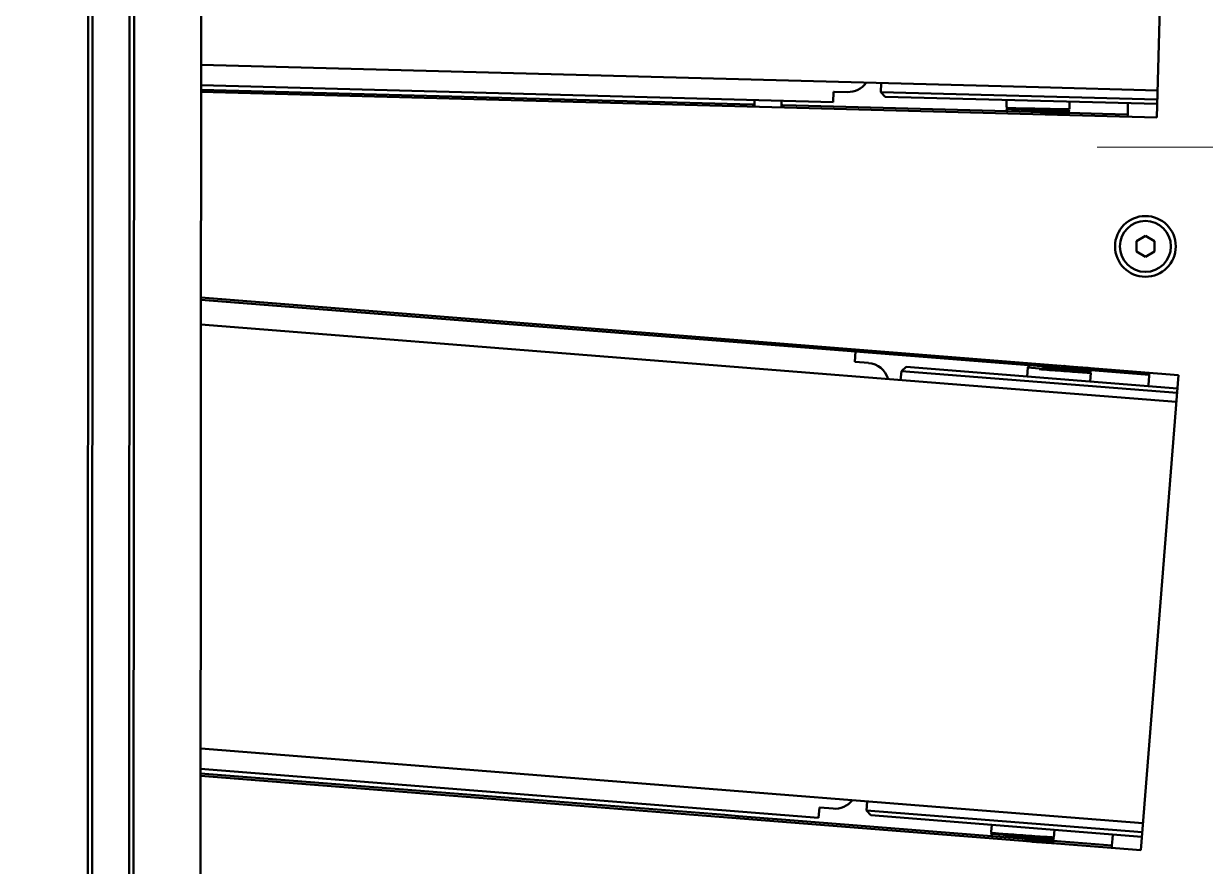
# Model space of a CAD drawing. Header units: millimetres. Extents: x 845401 to 948039, y 511594 to 550263.
# Drawn here: x 912824.5 to 913087.3, y 536340.2 to 536527.6 of the extents above; entities that cross this region are included whole.
import ezdxf

# ---------------------------------------------------------------- set-up
doc = ezdxf.new("R2010")
doc.units = ezdxf.units.MM
doc.layers.add('00', color=7, linetype='Continuous')
doc.layers.add('A-剖-0.10mm.......SECT-L01', color=255, linetype='Continuous', lineweight=18)
doc.layers.add('可见 (ISO)', color=7, linetype='Continuous', lineweight=50)

# ---------------------------------------------------------------- blocks, each defined once
blk = doc.blocks.new('单件分离新结构核图')
at = {"layer": '可见 (ISO)'}
for p, q in [((4619101.27, 893985.08), (4619101.27, 896285.08)), ((4619102.27, 893985.08), (4619102.27, 896285.08)), ((4619110.47, 893985.08), (4619110.47, 896285.08)), ((4619111.47, 893985.08), (4619111.47, 896285.08)), ((4619126.37, 893985.08), (4619126.37, 896285.08)), ((4619341.67, 895266.33), (4619338.89, 895160.36)), ((4619312.57, 895167.04), (4619126.37, 895171.91)), ((4619277.58, 895167.95), (4619277.53, 895165.95)), ((4619126.37, 895167.41), (4619266.97, 895163.73)), ((4619126.37, 895166.41), (4619246.15, 895163.28)), ((4619338.89, 895160.36), (4619126.37, 895165.93)), ((4619267.03, 895166.03), (4619266.97, 895163.73)), ((4619267.03, 895166.03), (4619267.15, 895166.03)), ((4619270.08, 895165.95), (4619267.15, 895166.03)), ((4619339, 895164.35), (4619277.53, 895165.95)), ((4619278.5, 895164.93), (4619277.53, 895165.95)), ((4619278.5, 895164.93), (4619338.97, 895163.35)), ((4619312.57, 895167.04), (4619339.05, 895166.34)), ((4619246.15, 895163.28), (4619249.15, 895163.2)), ((4619249.14, 895162.72), (4619249.15, 895163.2)), ((4619249.15, 895163.2), (4619249.45, 895163.19)), ((4619249.44, 895162.71), (4619249.47, 895164.19)), ((4619255.43, 895162.55), (4619255.47, 895164.03)), ((4619255.45, 895163.03), (4619255.75, 895163.02)), ((4619255.75, 895163.02), (4619255.73, 895162.54)), ((4619255.75, 895163.02), (4619258.74, 895162.95)), ((4619258.74, 895162.95), (4619308.39, 895161.65)), ((4619305.49, 895164.22), (4619305.45, 895162.69)), ((4619305.56, 895162.63), (4619305.45, 895162.69)), ((4619305.45, 895162.41), (4619305.56, 895162.47)), ((4619305.45, 895162.41), (4619305.45, 895162.37)), ((4619305.61, 895162.27), (4619305.45, 895162.37)), ((4619305.56, 895162.7), (4619305.56, 895162.42)), ((4619319.49, 895163.86), (4619319.45, 895162.17)), ((4619332.46, 895162.52), (4619332.42, 895161.02)), ((4619332.48, 895163.52), (4619332.46, 895162.52)), ((4619305.43, 895161.78), (4619305.43, 895161.74)), ((4619305.44, 895162.1), (4619305.44, 895162.06)), ((4619305.46, 895161.72), (4619305.45, 895161.73)), ((4619305.61, 895161.95), (4619305.46, 895162.05)), ((4619305.6, 895161.87), (4619305.61, 895161.95)), ((4619305.61, 895162.19), (4619305.61, 895162.27)), ((4619305.61, 895161.88), (4619305.61, 895161.95)), ((4619305.62, 895162.19), (4619305.62, 895162.22)), ((4619305.62, 895162.22), (4619306.59, 895162.19)), ((4619306.59, 895162.19), (4619308.92, 895162.13)), ((4619308.39, 895161.65), (4619313.38, 895161.51)), ((4619308.87, 895161.92), (4619308.87, 895161.84)), ((4619309.04, 895162.02), (4619309.05, 895162.06)), ((4619309.04, 895161.7), (4619309.04, 895161.74)), ((4619313.37, 895161.03), (4619313.38, 895161.51)), ((4619319.24, 895161.04), (4619319.25, 895161.12)), ((4619319.41, 895161.52), (4619319.25, 895161.44)), ((4619319.25, 895161.36), (4619319.25, 895161.44)), ((4619319.25, 895161.36), (4619326.82, 895161.16)), ((4619319.4, 895161.2), (4619319.25, 895161.12)), ((4619319.42, 895161.84), (4619319.26, 895161.75)), ((4619319.26, 895161.68), (4619319.26, 895161.75)), ((4619319.44, 895162.17), (4619319.27, 895162.07)), ((4619319.27, 895161.99), (4619319.27, 895162.07)), ((4619319.27, 895161.99), (4619319.44, 895161.89)), ((4619319.39, 895160.89), (4619319.37, 895160.88)), ((4619319.41, 895160.94), (4619319.41, 895160.9)), ((4619319.42, 895161.25), (4619319.42, 895161.21)), ((4619319.43, 895161.57), (4619319.43, 895161.53)), ((4619319.44, 895161.89), (4619319.44, 895161.86)), ((4619319.44, 895161.86), (4619319.44, 895161.85)), ((4619319.44, 895161.86), (4619319.44, 895161.86)), ((4619326.82, 895161.16), (4619332.42, 895161.02)), ((4619332.41, 895160.53), (4619332.42, 895161.02)), ((4619334.37, 895132.83), (4619336.37, 895133.99)), ((4619336.37, 895133.99), (4619338.37, 895132.83)), ((4619334.37, 895130.52), (4619334.37, 895132.83)), ((4619338.37, 895132.83), (4619338.37, 895130.52)), ((4619336.37, 895129.37), (4619334.37, 895130.52)), ((4619338.37, 895130.52), (4619336.37, 895129.37)), ((4619126.37, 895120.19), (4619343.74, 895103.08)), ((4619126.37, 895119.71), (4619271.94, 895108.25)), ((4619126.37, 895114.19), (4619316.86, 895099.2)), ((4619254.19, 895109.65), (4619254.23, 895110.12)), ((4619260.81, 895109.61), (4619260.77, 895109.13)), ((4619271.94, 895108.25), (4619271.75, 895105.96)), ((4619313.27, 895105), (4619271.94, 895108.25)), ((4619271.87, 895105.95), (4619271.75, 895105.96)), ((4619271.87, 895105.95), (4619274.8, 895105.72)), ((4619283.2, 895104.86), (4619282.13, 895103.94)), ((4619343.51, 895100.11), (4619283.2, 895104.86)), ((4619310.28, 895104.73), (4619310.12, 895102.74)), ((4619310.28, 895104.73), (4619310.28, 895104.8)), ((4619310.28, 895104.73), (4619312.76, 895104.54)), ((4619310.31, 895105.08), (4619310.31, 895105.12)), ((4619310.47, 895104.97), (4619310.32, 895105.07)), ((4619310.41, 895104.87), (4619310.46, 895104.89)), ((4619310.46, 895104.89), (4619310.47, 895104.97)), ((4619310.47, 895104.97), (4619310.46, 895104.89)), ((4619310.49, 895105.21), (4619310.49, 895105.22)), ((4619310.49, 895105.22), (4619310.49, 895105.21)), ((4619312.76, 895104.54), (4619312.74, 895104.34)), ((4619312.84, 895104.53), (4619312.76, 895104.54)), ((4619312.86, 895104.51), (4619312.84, 895104.53)), ((4619313.73, 895104.46), (4619312.85, 895104.53)), ((4619312.86, 895104.43), (4619312.86, 895104.51)), ((4619318.25, 895104.61), (4619313.27, 895105)), ((4619313.72, 895104.77), (4619313.72, 895104.69)), ((4619313.88, 895104.58), (4619313.88, 895104.54)), ((4619313.91, 895104.89), (4619313.9, 895104.85)), ((4619318.25, 895104.61), (4619318.29, 895105.08)), ((4619324.14, 895104.62), (4619324.14, 895104.61)), ((4619324.3, 895104.46), (4619324.3, 895104.5)), ((4619282.13, 895103.94), (4619281.97, 895101.94)), ((4619282.13, 895103.94), (4619343.43, 895099.11)), ((4619312.74, 895104.34), (4619312.86, 895104.43)), ((4619324.07, 895103.74), (4619324.06, 895103.66)), ((4619324.06, 895103.66), (4619324.23, 895103.55)), ((4619324.23, 895103.82), (4619324.07, 895103.74)), ((4619324.23, 895103.55), (4619324.08, 895101.64)), ((4619324.25, 895104.13), (4619324.09, 895104.06)), ((4619324.09, 895104.06), (4619324.09, 895103.98)), ((4619324.12, 895104.37), (4619324.11, 895104.29)), ((4619324.28, 895104.45), (4619324.12, 895104.37)), ((4619324.25, 895103.83), (4619324.25, 895103.86)), ((4619331.65, 895103.55), (4619324.26, 895104.13)), ((4619324.27, 895104.14), (4619324.28, 895104.18)), ((4619337.23, 895103.11), (4619331.65, 895103.55)), ((4619343.74, 895103.08), (4619335.42, 894997.41)), ((4619337.12, 895101.62), (4619337.23, 895103.11)), ((4619337.23, 895103.11), (4619337.27, 895103.59)), ((4619337.12, 895101.62), (4619337.04, 895100.62)), ((4619343.27, 895097.12), (4619316.86, 895099.2)), ((4619309.49, 895005.49), (4619126.37, 895019.9)), ((4619126.37, 895015.39), (4619263.78, 895004.57)), ((4619126.37, 895014.38), (4619242.96, 895005.21)), ((4619335.42, 894997.41), (4619126.37, 895013.86)), ((4619274.6, 895008.23), (4619274.44, 895006.24)), ((4619242.96, 895005.21), (4619245.95, 895004.97)), ((4619245.91, 895004.45), (4619245.95, 895004.97)), ((4619245.95, 895004.97), (4619252.53, 895004.45)), ((4619263.96, 895006.87), (4619263.78, 895004.57)), ((4619263.96, 895006.87), (4619264.08, 895006.86)), ((4619267, 895006.63), (4619264.08, 895006.86)), ((4619335.74, 895001.42), (4619274.44, 895006.24)), ((4619275.36, 895005.17), (4619274.44, 895006.24)), ((4619275.36, 895005.17), (4619335.66, 895000.42)), ((4619309.49, 895005.49), (4619335.9, 895003.41)), ((4619252.53, 895004.45), (4619252.49, 895003.93)), ((4619252.53, 895004.45), (4619255.52, 895004.22)), ((4619255.52, 895004.22), (4619305.03, 895000.32)), ((4619302.27, 895003.05), (4619302.15, 895001.52)), ((4619302.08, 895000.61), (4619302.08, 895000.57)), ((4619302.11, 895000.55), (4619302.1, 895000.56)), ((4619302.11, 895000.93), (4619302.11, 895000.89)), ((4619302.27, 895000.77), (4619302.12, 895000.87)), ((4619302.13, 895001.24), (4619302.25, 895001.3)), ((4619302.13, 895001.24), (4619302.13, 895001.2)), ((4619302.29, 895001.09), (4619302.13, 895001.2)), ((4619302.26, 895001.45), (4619302.15, 895001.52)), ((4619302.26, 895001.52), (4619302.24, 895001.24)), ((4619302.26, 895000.7), (4619302.27, 895000.78)), ((4619302.26, 895000.7), (4619302.27, 895000.78)), ((4619302.29, 895001.01), (4619302.29, 895001.09)), ((4619302.29, 895001.01), (4619302.29, 895001.04)), ((4619302.29, 895001.04), (4619303.26, 895000.96)), ((4619303.26, 895000.96), (4619305.59, 895000.78)), ((4619305.03, 895000.32), (4619310.01, 894999.93)), ((4619305.52, 895000.57), (4619305.52, 895000.49)), ((4619305.68, 895000.34), (4619305.68, 895000.38)), ((4619305.7, 895000.66), (4619305.71, 895000.7)), ((4619309.97, 894999.41), (4619310.01, 894999.93)), ((4619315.86, 894999.47), (4619315.87, 894999.54)), ((4619315.86, 894999.47), (4619323.41, 894998.88)), ((4619316.03, 894999.62), (4619315.87, 894999.54)), ((4619316.05, 894999.94), (4619315.89, 894999.86)), ((4619315.89, 894999.78), (4619315.89, 894999.86)), ((4619315.91, 895000.1), (4619315.92, 895000.18)), ((4619315.91, 895000.1), (4619316.08, 894999.99)), ((4619316.1, 895000.26), (4619315.92, 895000.18)), ((4619316.05, 894999.67), (4619316.05, 894999.63)), ((4619316.08, 894999.99), (4619316.07, 894999.95)), ((4619316.07, 894999.95), (4619316.07, 894999.95)), ((4619316.07, 894999.95), (4619316.07, 894999.95)), ((4619316.23, 895001.95), (4619316.1, 895000.26)), ((4619329.11, 894999.93), (4619329, 894998.44)), ((4619329.19, 895000.93), (4619329.11, 894999.93)), ((4619316, 894999.3), (4619315.84, 894999.23)), ((4619315.84, 894999.15), (4619315.84, 894999.23)), ((4619315.98, 894998.99), (4619315.89, 894998.94)), ((4619316, 894999.04), (4619316, 894999)), ((4619316.03, 894999.35), (4619316.02, 894999.31)), ((4619323.41, 894998.88), (4619329, 894998.44)), ((4619328.95, 894997.91), (4619329, 894998.44))]:
    blk.add_line(p, q, dxfattribs=at)
for radius in [6.75, 5.67]:
    blk.add_circle((4619336.37, 895131.68), radius, dxfattribs=at)
for centre, major_axis, ratio, start_param, end_param in [((4619270.21, 895170.95), (-0.13, -5), 0.99863, 0, 0.976411), ((4619306.12, 895145.1), (0.46, 17.73), 0.5, 6.000012, 6.015054), ((4619274.41, 895100.73), (0.39, 4.98), 0.99863, 5.080657, 6.283185), ((4619267.39, 895011.61), (-0.39, -4.98), 0.99863, 0, 0.976411), ((4619301.9, 894983.91), (1.39, 17.68), 0.5, 6.000012, 6.015054)]:
    blk.add_ellipse(centre, major_axis=major_axis, ratio=ratio, start_param=start_param, end_param=end_param, dxfattribs=at)
for points, knots in [([(4619305.45, 895162.37), (4619305.44, 895162.38), (4619305.55, 895162.38), (4619306.08, 895162.38), (4619306.51, 895162.37), (4619307.69, 895162.36), (4619308.42, 895162.34), (4619310.05, 895162.32), (4619310.92, 895162.3), (4619312.72, 895162.27), (4619313.64, 895162.25), (4619315.39, 895162.21), (4619316.21, 895162.2), (4619317.6, 895162.18), (4619318.17, 895162.17), (4619319.03, 895162.16), (4619319.31, 895162.16), (4619319.43, 895162.16), (4619319.45, 895162.16), (4619319.45, 895162.17)], [-4.545679, -4.545679, -4.545679, -4.545679, -4.313288, -4.313288, -4.045708, -4.045708, -3.766246, -3.766246, -3.49745, -3.49745, -3.222585, -3.222585, -2.946603, -2.946603, -2.680737, -2.680737, -2.402751, -2.402751, -2.330392, -2.330392, -2.330392, -2.330392]), ([(4619305.43, 895161.78), (4619305.46, 895161.79), (4619305.49, 895161.81), (4619305.55, 895161.84), (4619305.58, 895161.86), (4619305.61, 895161.88)], [-0.03607393, -0.03607393, -0.03607393, -0.03607393, -0.01803698, -0.01803698, 0, 0, 0, 0]), ([(4619305.44, 895162.1), (4619305.47, 895162.11), (4619305.5, 895162.13), (4619305.56, 895162.16), (4619305.59, 895162.18), (4619305.62, 895162.19)], [-0.03607393, -0.03607393, -0.03607393, -0.03607393, -0.01803698, -0.01803698, 0, 0, 0, 0]), ([(4619305.61, 895161.95), (4619305.58, 895161.97), (4619305.55, 895161.99), (4619305.5, 895162.02), (4619305.47, 895162.04), (4619305.44, 895162.06)], [-0.03594725, -0.03594725, -0.03594725, -0.03594725, -0.01797361, -0.01797361, 0, 0, 0, 0]), ([(4619306.59, 895162.19), (4619307.31, 895162.18), (4619308.5, 895162.16), (4619309.88, 895162.14), (4619310.71, 895162.12), (4619311.6, 895162.11), (4619312.44, 895162.09), (4619313.84, 895162.06), (4619315.36, 895162.04), (4619316.55, 895162.02), (4619317.3, 895162), (4619317.91, 895162), (4619318.35, 895161.99), (4619318.92, 895161.98), (4619319.26, 895161.98), (4619319.27, 895161.99)], [0.97567857, 0.97567857, 0.97567857, 0.97567857, 0.97817177, 0.97817177, 0.97817177, 0.9796748, 0.9796748, 0.9796748, 0.98217219, 0.98217219, 0.98217219, 0.98373984, 0.98373984, 0.98373984, 0.98577236, 0.98577236, 0.98577236, 0.98577236]), ([(4619309.04, 895162.02), (4619309.01, 895162), (4619308.99, 895161.98), (4619308.93, 895161.95), (4619308.9, 895161.93), (4619308.87, 895161.92)], [-0.03607393, -0.03607393, -0.03607393, -0.03607393, -0.01803698, -0.01803698, 0, 0, 0, 0]), ([(4619308.87, 895161.84), (4619308.89, 895161.82), (4619308.92, 895161.81), (4619308.98, 895161.77), (4619309.01, 895161.76), (4619309.04, 895161.74)], [-0.03594725, -0.03594725, -0.03594725, -0.03594725, -0.01797361, -0.01797361, 0, 0, 0, 0]), ([(4619309.04, 895161.7), (4619309.01, 895161.68), (4619308.98, 895161.67), (4619308.94, 895161.64), (4619308.93, 895161.64), (4619308.92, 895161.63)], [-0.03607393, -0.03607393, -0.03607393, -0.03607393, -0.01803698, -0.01803698, -0.01139413, -0.01139413, -0.01139413, -0.01139413]), ([(4619319.44, 895161.89), (4619319.44, 895161.89), (4619319.41, 895161.88), (4619319.19, 895161.88), (4619318.88, 895161.88), (4619317.93, 895161.89), (4619317.3, 895161.9), (4619315.81, 895161.93), (4619314.98, 895161.94), (4619313.26, 895161.98), (4619312.4, 895161.99), (4619310.67, 895162.03), (4619309.82, 895162.04), (4619309.05, 895162.06)], [-1.467462, -1.467462, -1.467462, -1.467462, -1.339901, -1.339901, -1.074026, -1.074026, -0.796048, -0.796048, -0.523267, -0.523267, -0.265917, -0.265917, -0.000001, -0.000001, -0.000001, -0.000001]), ([(4619319.41, 895160.94), (4619319.38, 895160.95), (4619319.36, 895160.97), (4619319.3, 895161.01), (4619319.27, 895161.02), (4619319.24, 895161.04)], [-0.03607393, -0.03607393, -0.03607393, -0.03607393, -0.01803698, -0.01803698, -0.00047842, -0.00047842, -0.00047842, -0.00047842]), ([(4619319.42, 895161.25), (4619319.39, 895161.27), (4619319.36, 895161.29), (4619319.31, 895161.32), (4619319.28, 895161.34), (4619319.25, 895161.36)], [-0.03607393, -0.03607393, -0.03607393, -0.03607393, -0.01803698, -0.01803698, -0.00047842, -0.00047842, -0.00047842, -0.00047842]), ([(4619319.43, 895161.57), (4619319.4, 895161.59), (4619319.37, 895161.61), (4619319.32, 895161.64), (4619319.29, 895161.66), (4619319.26, 895161.68)], [-0.03607393, -0.03607393, -0.03607393, -0.03607393, -0.01803698, -0.01803698, -0.00047842, -0.00047842, -0.00047842, -0.00047842]), ([(4619310.28, 895104.8), (4619310.31, 895104.82), (4619310.34, 895104.83), (4619310.4, 895104.86), (4619310.43, 895104.88), (4619310.46, 895104.89)], [-0.03607493, -0.03607493, -0.03607493, -0.03607493, -0.01803798, -0.01803798, -0.000001, -0.000001, -0.000001, -0.000001]), ([(4619310.31, 895105.12), (4619310.34, 895105.14), (4619310.37, 895105.15), (4619310.43, 895105.18), (4619310.46, 895105.19), (4619310.49, 895105.21)], [-0.03607493, -0.03607493, -0.03607493, -0.03607493, -0.01803798, -0.01803798, -0.000001, -0.000001, -0.000001, -0.000001]), ([(4619310.47, 895104.97), (4619310.44, 895104.99), (4619310.42, 895105.01), (4619310.36, 895105.04), (4619310.33, 895105.06), (4619310.31, 895105.08)], [-0.03594807, -0.03594807, -0.03594807, -0.03594807, -0.01797394, -0.01797394, 0, 0, 0, 0]), ([(4619324.07, 895103.74), (4619324.06, 895103.73), (4619323.91, 895103.74), (4619323.33, 895103.77), (4619322.88, 895103.8), (4619321.71, 895103.88), (4619321, 895103.93), (4619319.42, 895104.04), (4619318.57, 895104.1), (4619316.85, 895104.23), (4619315.99, 895104.29), (4619314.33, 895104.41), (4619313.54, 895104.46), (4619312.86, 895104.51)], [0.02692, 0.02692, 0.02692, 0.02692, 0.265642, 0.265642, 0.521602, 0.521602, 0.786962, 0.786962, 1.048502, 1.048502, 1.30615, 1.30615, 1.573684, 1.573684, 1.573684, 1.573684]), ([(4619313.9, 895104.85), (4619313.87, 895104.84), (4619313.84, 895104.82), (4619313.78, 895104.79), (4619313.75, 895104.78), (4619313.72, 895104.77)], [-0.03607394, -0.03607394, -0.03607394, -0.03607394, -0.01803698, -0.01803698, 0, 0, 0, 0]), ([(4619313.72, 895104.69), (4619313.75, 895104.67), (4619313.77, 895104.65), (4619313.83, 895104.61), (4619313.86, 895104.6), (4619313.88, 895104.58)], [-0.03594725, -0.03594725, -0.03594725, -0.03594725, -0.01797361, -0.01797361, 0, 0, 0, 0]), ([(4619313.88, 895104.54), (4619313.85, 895104.52), (4619313.83, 895104.51), (4619313.78, 895104.49), (4619313.75, 895104.47), (4619313.72, 895104.46)], [-0.03101521, -0.03101521, -0.03101521, -0.03101521, -0.01550818, -0.01550818, -0.000001, -0.000001, -0.000001, -0.000001]), ([(4619313.82, 895104.96), (4619313.82, 895104.95), (4619313.82, 895104.95), (4619313.85, 895104.93), (4619313.88, 895104.91), (4619313.91, 895104.89)], [-0.02011742, -0.02011742, -0.02011742, -0.02011742, -0.01797361, -0.01797361, 0, 0, 0, 0]), ([(4619324.25, 895103.86), (4619324.24, 895103.86), (4619324.1, 895103.87), (4619323.59, 895103.89), (4619323.23, 895103.92), (4619322.22, 895103.99), (4619321.54, 895104.03), (4619319.98, 895104.14), (4619319.12, 895104.2), (4619317.5, 895104.32), (4619316.76, 895104.37), (4619315.28, 895104.48), (4619314.55, 895104.53), (4619313.88, 895104.58)], [0.000001, 0.000001, 0.000001, 0.000001, 0.230773, 0.230773, 0.452547, 0.452547, 0.722613, 0.722613, 0.99268, 0.99268, 1.214453, 1.214453, 1.445225, 1.445225, 1.445225, 1.445225]), ([(4619324.27, 895104.14), (4619324.25, 895104.13), (4619323.9, 895104.15), (4619323.34, 895104.19), (4619322.63, 895104.24), (4619321.44, 895104.32), (4619320.04, 895104.42), (4619319.15, 895104.48), (4619318.2, 895104.55), (4619317.29, 895104.61), (4619316.16, 895104.69), (4619314.96, 895104.78), (4619313.9, 895104.85)], [0.966826844, 0.966826844, 0.966826844, 0.966826844, 0.968795661, 0.968795661, 0.968795661, 0.971280961, 0.971280961, 0.971280961, 0.972866231, 0.972866231, 0.972866231, 0.974835049, 0.974835049, 0.974835049, 0.974835049]), ([(4619324.28, 895104.18), (4619324.26, 895104.18), (4619324.12, 895104.18), (4619323.61, 895104.21), (4619323.25, 895104.23), (4619322.25, 895104.3), (4619321.56, 895104.35), (4619320.01, 895104.46), (4619319.15, 895104.52), (4619317.53, 895104.63), (4619316.79, 895104.69), (4619315.31, 895104.79), (4619314.58, 895104.85), (4619313.91, 895104.89)], [0, 0, 0, 0, 0.230773, 0.230773, 0.452546, 0.452546, 0.722612, 0.722612, 0.992679, 0.992679, 1.214452, 1.214452, 1.445224, 1.445224, 1.445224, 1.445224]), ([(4619324.3, 895104.5), (4619324.29, 895104.49), (4619324.15, 895104.5), (4619323.64, 895104.53), (4619323.28, 895104.55), (4619322.27, 895104.62), (4619321.59, 895104.67), (4619320.03, 895104.77), (4619319.17, 895104.84), (4619318.28, 895104.9), (4619318.28, 895104.9), (4619318.27, 895104.9)], [0.000001, 0.000001, 0.000001, 0.000001, 0.2307732, 0.2307732, 0.4525467, 0.4525467, 0.7226132, 0.7226132, 0.9926796, 0.9926796, 0.9938101, 0.9938101, 0.9938101, 0.9938101]), ([(4619324.3, 895104.46), (4619324.28, 895104.45), (4619323.93, 895104.47), (4619323.36, 895104.51), (4619322.65, 895104.55), (4619321.46, 895104.63), (4619320.07, 895104.73), (4619319.49, 895104.77), (4619318.88, 895104.82), (4619318.27, 895104.86)], [0.942403424, 0.942403424, 0.942403424, 0.942403424, 0.944372241, 0.944372241, 0.944372241, 0.946857541, 0.946857541, 0.946857541, 0.947892904, 0.947892904, 0.947892904, 0.947892904]), ([(4619324.3, 895104.5), (4619324.27, 895104.52), (4619324.25, 895104.54), (4619324.19, 895104.57), (4619324.17, 895104.59), (4619324.14, 895104.61)], [-0.03607492, -0.03607492, -0.03607492, -0.03607492, -0.01803798, -0.01803798, -0.00047941, -0.00047941, -0.00047941, -0.00047941]), ([(4619312.74, 895104.34), (4619313.43, 895104.29), (4619314.22, 895104.24), (4619315.89, 895104.12), (4619316.75, 895104.05), (4619318.51, 895103.93), (4619319.38, 895103.87), (4619321.03, 895103.75), (4619321.78, 895103.7), (4619323.01, 895103.61), (4619323.48, 895103.58), (4619324.09, 895103.55), (4619324.24, 895103.54), (4619324.23, 895103.55)], [-3.788754, -3.788754, -3.788754, -3.788754, -3.518995, -3.518995, -3.258988, -3.258988, -2.991193, -2.991193, -2.712884, -2.712884, -2.443494, -2.443494, -2.184479, -2.184479, -2.184479, -2.184479]), ([(4619324.25, 895103.86), (4619324.22, 895103.88), (4619324.2, 895103.9), (4619324.14, 895103.94), (4619324.12, 895103.96), (4619324.09, 895103.98)], [-0.03607492, -0.03607492, -0.03607492, -0.03607492, -0.01803798, -0.01803798, -0.00047941, -0.00047941, -0.00047941, -0.00047941]), ([(4619324.28, 895104.18), (4619324.25, 895104.2), (4619324.22, 895104.22), (4619324.17, 895104.26), (4619324.14, 895104.28), (4619324.11, 895104.29)], [-0.03607493, -0.03607493, -0.03607493, -0.03607493, -0.01803798, -0.01803798, -0.00047941, -0.00047941, -0.00047941, -0.00047941]), ([(4619302.08, 895000.61), (4619302.11, 895000.62), (4619302.14, 895000.64), (4619302.2, 895000.67), (4619302.23, 895000.68), (4619302.26, 895000.7)], [-0.03607393, -0.03607393, -0.03607393, -0.03607393, -0.01803698, -0.01803698, 0, 0, 0, 0]), ([(4619302.11, 895000.93), (4619302.14, 895000.94), (4619302.17, 895000.96), (4619302.23, 895000.99), (4619302.26, 895001), (4619302.29, 895001.01)], [-0.03607393, -0.03607393, -0.03607393, -0.03607393, -0.01803698, -0.01803698, 0, 0, 0, 0]), ([(4619302.27, 895000.78), (4619302.24, 895000.79), (4619302.22, 895000.81), (4619302.16, 895000.85), (4619302.13, 895000.87), (4619302.11, 895000.89)], [-0.03594725, -0.03594725, -0.03594725, -0.03594725, -0.01797361, -0.01797361, 0, 0, 0, 0]), ([(4619302.13, 895001.2), (4619302.12, 895001.21), (4619302.24, 895001.21), (4619302.76, 895001.18), (4619303.2, 895001.15), (4619304.37, 895001.07), (4619305.1, 895001.02), (4619306.72, 895000.91), (4619307.59, 895000.84), (4619309.39, 895000.71), (4619310.31, 895000.65), (4619312.06, 895000.52), (4619312.87, 895000.47), (4619314.26, 895000.37), (4619314.82, 895000.33), (4619315.69, 895000.28), (4619315.97, 895000.26), (4619316.09, 895000.26), (4619316.1, 895000.26), (4619316.1, 895000.26)], [-4.545679, -4.545679, -4.545679, -4.545679, -4.313288, -4.313288, -4.045708, -4.045708, -3.766246, -3.766246, -3.49745, -3.49745, -3.222585, -3.222585, -2.946603, -2.946603, -2.680737, -2.680737, -2.402751, -2.402751, -2.330392, -2.330392, -2.330392, -2.330392]), ([(4619303.26, 895000.96), (4619303.98, 895000.92), (4619305.17, 895000.83), (4619306.55, 895000.74), (4619307.38, 895000.68), (4619308.26, 895000.62), (4619309.1, 895000.56), (4619310.49, 895000.46), (4619312.01, 895000.35), (4619313.2, 895000.27), (4619313.95, 895000.21), (4619314.56, 895000.17), (4619315, 895000.14), (4619315.57, 895000.11), (4619315.9, 895000.09), (4619315.91, 895000.1)], [0.97567857, 0.97567857, 0.97567857, 0.97567857, 0.97817177, 0.97817177, 0.97817177, 0.9796748, 0.9796748, 0.9796748, 0.98217219, 0.98217219, 0.98217219, 0.98373984, 0.98373984, 0.98373984, 0.98577236, 0.98577236, 0.98577236, 0.98577236]), ([(4619305.7, 895000.66), (4619305.67, 895000.64), (4619305.64, 895000.63), (4619305.58, 895000.6), (4619305.55, 895000.58), (4619305.52, 895000.57)], [-0.03607393, -0.03607393, -0.03607393, -0.03607393, -0.01803698, -0.01803698, 0, 0, 0, 0]), ([(4619305.52, 895000.49), (4619305.55, 895000.47), (4619305.57, 895000.46), (4619305.63, 895000.42), (4619305.66, 895000.4), (4619305.68, 895000.38)], [-0.03594725, -0.03594725, -0.03594725, -0.03594725, -0.01797361, -0.01797361, 0, 0, 0, 0]), ([(4619305.68, 895000.34), (4619305.65, 895000.33), (4619305.62, 895000.31), (4619305.58, 895000.29), (4619305.57, 895000.29), (4619305.56, 895000.28)], [-0.03607393, -0.03607393, -0.03607393, -0.03607393, -0.01803698, -0.01803698, -0.01139413, -0.01139413, -0.01139413, -0.01139413]), ([(4619316.08, 894999.99), (4619316.08, 894999.98), (4619316.05, 894999.98), (4619315.83, 894999.99), (4619315.52, 895000.01), (4619314.57, 895000.07), (4619313.94, 895000.11), (4619312.46, 895000.22), (4619311.63, 895000.28), (4619309.92, 895000.4), (4619309.05, 895000.46), (4619307.33, 895000.58), (4619306.48, 895000.64), (4619305.71, 895000.7)], [-1.467462, -1.467462, -1.467462, -1.467462, -1.339901, -1.339901, -1.074026, -1.074026, -0.796048, -0.796048, -0.523267, -0.523267, -0.265917, -0.265917, -0.000001, -0.000001, -0.000001, -0.000001]), ([(4619316.03, 894999.35), (4619316, 894999.37), (4619315.97, 894999.39), (4619315.92, 894999.43), (4619315.89, 894999.45), (4619315.86, 894999.47)], [-0.03607393, -0.03607393, -0.03607393, -0.03607393, -0.01803698, -0.01803698, -0.00047842, -0.00047842, -0.00047842, -0.00047842]), ([(4619316.05, 894999.67), (4619316.02, 894999.69), (4619316, 894999.71), (4619315.94, 894999.75), (4619315.92, 894999.76), (4619315.89, 894999.78)], [-0.03607393, -0.03607393, -0.03607393, -0.03607393, -0.01803698, -0.01803698, -0.00047842, -0.00047842, -0.00047842, -0.00047842]), ([(4619316, 894999.04), (4619315.97, 894999.06), (4619315.95, 894999.08), (4619315.89, 894999.11), (4619315.87, 894999.13), (4619315.84, 894999.15)], [-0.03607393, -0.03607393, -0.03607393, -0.03607393, -0.01803698, -0.01803698, -0.00047842, -0.00047842, -0.00047842, -0.00047842])]:
    blk.add_open_spline(points, degree=3, knots=knots, dxfattribs=at)
for points in [[(4619305.45, 895162.69), (4619305.45, 895162.69), (4619305.49, 895162.7), (4619305.56, 895162.7)], [(4619305.56, 895162.42), (4619305.48, 895162.42), (4619305.45, 895162.42), (4619305.45, 895162.41)], [(4619305.46, 895161.72), (4619305.45, 895161.73), (4619305.44, 895161.73), (4619305.43, 895161.74)], [(4619319.39, 895160.89), (4619319.4, 895160.89), (4619319.4, 895160.89), (4619319.41, 895160.9)], [(4619319.4, 895161.2), (4619319.41, 895161.21), (4619319.41, 895161.21), (4619319.42, 895161.21)], [(4619319.41, 895161.52), (4619319.42, 895161.52), (4619319.42, 895161.53), (4619319.43, 895161.53)], [(4619319.42, 895161.84), (4619319.42, 895161.84), (4619319.43, 895161.84), (4619319.44, 895161.85)], [(4619324.23, 895103.82), (4619324.24, 895103.82), (4619324.24, 895103.82), (4619324.25, 895103.83)], [(4619324.25, 895104.13), (4619324.26, 895104.14), (4619324.27, 895104.14), (4619324.27, 895104.14)], [(4619324.28, 895104.45), (4619324.29, 895104.45), (4619324.29, 895104.46), (4619324.3, 895104.46)], [(4619302.11, 895000.55), (4619302.1, 895000.56), (4619302.09, 895000.56), (4619302.08, 895000.57)], [(4619302.24, 895001.24), (4619302.17, 895001.25), (4619302.13, 895001.25), (4619302.13, 895001.24)], [(4619302.15, 895001.52), (4619302.15, 895001.52), (4619302.19, 895001.52), (4619302.26, 895001.52)], [(4619316.03, 894999.62), (4619316.04, 894999.62), (4619316.04, 894999.63), (4619316.05, 894999.63)], [(4619316.05, 894999.94), (4619316.06, 894999.94), (4619316.07, 894999.94), (4619316.07, 894999.95)], [(4619315.98, 894998.99), (4619315.99, 894998.99), (4619315.99, 894998.99), (4619316, 894999)], [(4619316, 894999.3), (4619316.01, 894999.31), (4619316.02, 894999.31), (4619316.02, 894999.31)]]:
    blk.add_open_spline(points, degree=3, dxfattribs=at)
for points, weights in [([(4619305.6, 895161.87), (4619305.6, 895161.87), (4619305.61, 895161.88)], [0.93301319844, 0.933021539673, 0.933170000676]), ([(4619305.61, 895162.19), (4619305.61, 895162.19), (4619305.62, 895162.19)], [0.93301319844, 0.933021539673, 0.933170000676]), ([(4619305.61, 895161.95), (4619305.61, 895161.95), (4619305.61, 895161.95)], [0.933012701892, 0.933012701892, 0.933170000676]), ([(4619318.78, 895160.89), (4619319.38, 895160.89), (4619319.41, 895160.9)], [0.977359547166, 0.934792672792, 0.93308414545]), ([(4619310.46, 895104.89), (4619310.46, 895104.89), (4619310.46, 895104.89)], [0.933170000564, 0.933093997637, 0.933054717492]), ([(4619310.47, 895104.97), (4619310.47, 895104.97), (4619310.47, 895104.97)], [0.933170000676, 0.933012701892, 0.933012701892]), ([(4619310.49, 895105.21), (4619310.49, 895105.21), (4619310.49, 895105.21)], [0.933170000567, 0.93302153967, 0.93301319844]), ([(4619318.76, 895105.04), (4619318.53, 895105.06), (4619318.29, 895105.08)], [0.956050753917, 0.9614181427, 0.968036021858]), ([(4619302.26, 895000.7), (4619302.26, 895000.7), (4619302.26, 895000.7)], [0.93301319844, 0.933021539673, 0.933170000676]), ([(4619302.27, 895000.78), (4619302.27, 895000.78), (4619302.27, 895000.78)], [0.933012701892, 0.933012701892, 0.933170000676]), ([(4619302.29, 895001.01), (4619302.29, 895001.01), (4619302.29, 895001.01)], [0.93301319844, 0.933021539673, 0.933170000676])]:
    blk.add_rational_spline(points, weights, degree=2, dxfattribs=at)
for points, weights, knots in [([(4619305.61, 895162.27), (4619305.62, 895162.28), (4619306.53, 895162.27), (4619308.5, 895162.25), (4619312.44, 895162.17), (4619316.38, 895162.09), (4619318.36, 895162.07), (4619319.25, 895162.06), (4619319.27, 895162.07)], [0.933012701892, 0.933012701892, 1, 0.866025403784, 1, 0.866025403784, 1, 0.934690352491, 0.933054717492], [0.97357724, 0.97357724, 0.97357724, 0.97560976, 0.97560976, 0.9796748, 0.9796748, 0.98373984, 0.98373984, 0.98572145, 0.98572145, 0.98572145]), ([(4619308.87, 895161.92), (4619310.51, 895161.89), (4619312.43, 895161.85), (4619316.38, 895161.78), (4619318.35, 895161.75), (4619319.24, 895161.74), (4619319.26, 895161.75)], [0.933170000676, 0.929766624181, 1, 0.866025403784, 1, 0.934690352491, 0.933054717492], [0.95315354, 0.95315354, 0.95315354, 0.955284553, 0.955284553, 0.959349593, 0.959349593, 0.961331211, 0.961331211, 0.961331211]), ([(4619308.87, 895161.84), (4619310.51, 895161.81), (4619312.43, 895161.77), (4619316.37, 895161.7), (4619318.35, 895161.67), (4619319.26, 895161.66), (4619319.26, 895161.68)], [0.933170000676, 0.929766624181, 1, 0.866025403784, 1, 0.933012701892, 0.933012701892], [0.95315354, 0.95315354, 0.95315354, 0.955284553, 0.955284553, 0.959349593, 0.959349593, 0.961382114, 0.961382114, 0.961382114]), ([(4619309.04, 895162.02), (4619310.63, 895161.99), (4619312.44, 895161.95), (4619316.48, 895161.87), (4619318.5, 895161.85), (4619319.4, 895161.84), (4619319.44, 895161.85)], [0.93308414545, 0.935200351523, 1, 0.866025403784, 1, 0.935200351523, 0.93308414545], [0.95331841, 0.95331841, 0.95331841, 0.955284553, 0.955284553, 0.959349593, 0.959349593, 0.961315736, 0.961315736, 0.961315736]), ([(4619309.04, 895161.74), (4619310.62, 895161.71), (4619312.43, 895161.68), (4619316.47, 895161.6), (4619318.49, 895161.57), (4619319.4, 895161.56), (4619319.43, 895161.57)], [0.93308414545, 0.935200351523, 1, 0.866025403784, 1, 0.935200351523, 0.93308414545], [0.95331841, 0.95331841, 0.95331841, 0.955284553, 0.955284553, 0.959349593, 0.959349593, 0.961315736, 0.961315736, 0.961315736]), ([(4619309.04, 895161.7), (4619310.62, 895161.67), (4619312.43, 895161.64), (4619316.47, 895161.56), (4619318.49, 895161.53), (4619319.4, 895161.52), (4619319.43, 895161.53)], [0.93308414545, 0.935200351523, 1, 0.866025403784, 1, 0.935200351523, 0.93308414545], [0.928928166, 0.928928166, 0.928928166, 0.930894309, 0.930894309, 0.93495935, 0.93495935, 0.936925493, 0.936925493, 0.936925493]), ([(4619312.94, 895161.53), (4619316.53, 895161.46), (4619318.34, 895161.43), (4619319.23, 895161.42), (4619319.25, 895161.44)], [0.98166070435, 0.875926817096, 1, 0.934690352491, 0.933054717492], [0.931194736, 0.931194736, 0.931194736, 0.93495935, 0.93495935, 0.936940967, 0.936940967, 0.936940967]), ([(4619313.37, 895161.12), (4619316.67, 895161.06), (4619318.33, 895161.04), (4619319.24, 895161.03), (4619319.24, 895161.04)], [0.968036021858, 0.884575964024, 1, 0.933012701892, 0.933012701892], [0.907066924, 0.907066924, 0.907066924, 0.910569106, 0.910569106, 0.912601626, 0.912601626, 0.912601626]), ([(4619313.38, 895161.44), (4619316.67, 895161.38), (4619318.34, 895161.36), (4619319.25, 895161.34), (4619319.25, 895161.36)], [0.968036021858, 0.884575964024, 1, 0.933012701892, 0.933012701892], [0.931457168, 0.931457168, 0.931457168, 0.93495935, 0.93495935, 0.93699187, 0.93699187, 0.93699187]), ([(4619313.38, 895161.34), (4619316.77, 895161.27), (4619318.48, 895161.25), (4619319.39, 895161.24), (4619319.42, 895161.25)], [0.968691979443, 0.884124478346, 1, 0.935200351523, 0.93308414545], [0.931443469, 0.931443469, 0.931443469, 0.93495935, 0.93495935, 0.936925493, 0.936925493, 0.936925493]), ([(4619313.38, 895161.3), (4619316.77, 895161.23), (4619318.48, 895161.21), (4619319.39, 895161.2), (4619319.42, 895161.21)], [0.968691979443, 0.884124478346, 1, 0.935200351523, 0.93308414545], [0.907053225, 0.907053225, 0.907053225, 0.910569106, 0.910569106, 0.912535249, 0.912535249, 0.912535249]), ([(4619313.38, 895161.2), (4619316.67, 895161.14), (4619318.33, 895161.12), (4619319.22, 895161.11), (4619319.25, 895161.12)], [0.968036021858, 0.884575964024, 1, 0.934690352491, 0.933054717492], [0.907066924, 0.907066924, 0.907066924, 0.910569106, 0.910569106, 0.912550723, 0.912550723, 0.912550723]), ([(4619314.86, 895160.99), (4619317.22, 895160.95), (4619318.47, 895160.93), (4619319.38, 895160.92), (4619319.41, 895160.94)], [0.939549999825, 0.912086261072, 1, 0.935200351523, 0.93308414545], [0.907901638, 0.907901638, 0.907901638, 0.910569106, 0.910569106, 0.912535249, 0.912535249, 0.912535249]), ([(4619324.09, 895104.06), (4619324.07, 895104.04), (4619323.18, 895104.1), (4619321.21, 895104.23), (4619317.28, 895104.51), (4619315.36, 895104.65), (4619313.72, 895104.77)], [0.933054717492, 0.934690352491, 1, 0.866025403784, 1, 0.929766624189, 0.933170000675], [0.966811349, 0.966811349, 0.966811349, 0.968795661, 0.968795661, 0.972866231, 0.972866231, 0.975000142, 0.975000142, 0.975000142]), ([(4619324.09, 895103.98), (4619324.09, 895103.96), (4619323.17, 895104.02), (4619321.21, 895104.15), (4619317.28, 895104.43), (4619315.36, 895104.57), (4619313.72, 895104.69)], [0.933012701892, 0.933012701892, 1, 0.866025403784, 1, 0.929766625411, 0.933170000557], [0.966760376, 0.966760376, 0.966760376, 0.968795661, 0.968795661, 0.972866231, 0.972866231, 0.975000142, 0.975000142, 0.975000142]), ([(4619324.25, 895103.83), (4619324.22, 895103.81), (4619323.31, 895103.87), (4619321.3, 895104.01), (4619317.26, 895104.3), (4619315.46, 895104.43), (4619313.88, 895104.54)], [0.933084145451, 0.935200351537, 1, 0.866025403784, 1, 0.935200351812, 0.933084145469], [0.991250264, 0.991250264, 0.991250264, 0.993219081, 0.993219081, 0.997289651, 0.997289651, 0.999258469, 0.999258469, 0.999258469]), ([(4619324.12, 895104.37), (4619324.09, 895104.36), (4619323.21, 895104.42), (4619321.55, 895104.53), (4619318.26, 895104.76)], [0.933054717492, 0.934690352491, 1, 0.884575964024, 0.968036021858], [0.942387929, 0.942387929, 0.942387929, 0.944372241, 0.944372241, 0.947879187, 0.947879187, 0.947879187]), ([(4619324.11, 895104.29), (4619324.11, 895104.28), (4619323.2, 895104.34), (4619321.54, 895104.45), (4619318.26, 895104.68)], [0.933012701892, 0.933012701892, 1, 0.884575964024, 0.968036021858], [0.942336956, 0.942336956, 0.942336956, 0.944372241, 0.944372241, 0.947879187, 0.947879187, 0.947879187]), ([(4619324.14, 895104.61), (4619324.14, 895104.6), (4619323.22, 895104.66), (4619321.57, 895104.76), (4619318.28, 895105)], [0.933012701892, 0.933012701892, 1, 0.884575964024, 0.968036021858], [0.917913536, 0.917913536, 0.917913536, 0.919948821, 0.919948821, 0.923455767, 0.923455767, 0.923455767]), ([(4619324.06, 895103.66), (4619324.06, 895103.65), (4619323.15, 895103.71), (4619321.18, 895103.84), (4619317.25, 895104.12), (4619314.76, 895104.3), (4619312.86, 895104.43)], [0.933012701892, 0.933012701892, 1, 0.866025403784, 1, 0.910794348249, 0.94038208762], [0.991183796, 0.991183796, 0.991183796, 0.993219081, 0.993219081, 0.997289651, 0.997289651, 1, 1, 1]), ([(4619302.29, 895001.09), (4619302.29, 895001.11), (4619303.21, 895001.05), (4619305.17, 895000.92), (4619309.11, 895000.63), (4619313.04, 895000.35), (4619315.01, 895000.22), (4619315.89, 895000.17), (4619315.92, 895000.18)], [0.933012701892, 0.933012701892, 1, 0.866025403784, 1, 0.866025403784, 1, 0.934690352491, 0.933054717492], [0.97357724, 0.97357724, 0.97357724, 0.97560976, 0.97560976, 0.9796748, 0.9796748, 0.98373984, 0.98373984, 0.98572145, 0.98572145, 0.98572145]), ([(4619305.52, 895000.57), (4619307.16, 895000.46), (4619309.08, 895000.32), (4619313.01, 895000.04), (4619314.98, 894999.91), (4619315.87, 894999.85), (4619315.89, 894999.86)], [0.933170000676, 0.929766624181, 1, 0.866025403784, 1, 0.934690352491, 0.933054717492], [0.95315354, 0.95315354, 0.95315354, 0.955284553, 0.955284553, 0.959349593, 0.959349593, 0.961331211, 0.961331211, 0.961331211]), ([(4619305.52, 895000.49), (4619307.16, 895000.38), (4619309.08, 895000.24), (4619313.01, 894999.96), (4619314.97, 894999.83), (4619315.89, 894999.77), (4619315.89, 894999.78)], [0.933170000676, 0.929766624181, 1, 0.866025403784, 1, 0.933012701892, 0.933012701892], [0.95315354, 0.95315354, 0.95315354, 0.955284553, 0.955284553, 0.959349593, 0.959349593, 0.961382114, 0.961382114, 0.961382114]), ([(4619305.68, 895000.38), (4619307.26, 895000.27), (4619309.07, 895000.14), (4619313.1, 894999.85), (4619315.11, 894999.72), (4619316.02, 894999.66), (4619316.05, 894999.67)], [0.93308414545, 0.935200351523, 1, 0.866025403784, 1, 0.935200351523, 0.93308414545], [0.95331841, 0.95331841, 0.95331841, 0.955284553, 0.955284553, 0.959349593, 0.959349593, 0.961315736, 0.961315736, 0.961315736]), ([(4619305.68, 895000.34), (4619307.26, 895000.23), (4619309.06, 895000.1), (4619313.1, 894999.81), (4619315.11, 894999.68), (4619316.02, 894999.62), (4619316.05, 894999.63)], [0.93308414545, 0.935200351523, 1, 0.866025403784, 1, 0.935200351523, 0.93308414545], [0.928928166, 0.928928166, 0.928928166, 0.930894309, 0.930894309, 0.93495935, 0.93495935, 0.936925493, 0.936925493, 0.936925493]), ([(4619305.7, 895000.66), (4619307.28, 895000.55), (4619309.09, 895000.42), (4619313.12, 895000.13), (4619315.14, 894999.99), (4619316.04, 894999.94), (4619316.07, 894999.95)], [0.93308414545, 0.935200351523, 1, 0.866025403784, 1, 0.935200351523, 0.93308414545], [0.95331841, 0.95331841, 0.95331841, 0.955284553, 0.955284553, 0.959349593, 0.959349593, 0.961315736, 0.961315736, 0.961315736]), ([(4619309.56, 894999.97), (4619313.15, 894999.71), (4619314.96, 894999.59), (4619315.84, 894999.53), (4619315.87, 894999.54)], [0.98166070435, 0.875926817096, 1, 0.934690352491, 0.933054717492], [0.931194736, 0.931194736, 0.931194736, 0.93495935, 0.93495935, 0.936940967, 0.936940967, 0.936940967]), ([(4619309.97, 894999.44), (4619313.36, 894999.2), (4619315.07, 894999.08), (4619315.97, 894999.03), (4619316, 894999.04)], [0.968691979443, 0.884124478346, 1, 0.935200351523, 0.93308414545], [0.907053225, 0.907053225, 0.907053225, 0.910569106, 0.910569106, 0.912535249, 0.912535249, 0.912535249]), ([(4619309.98, 894999.54), (4619313.27, 894999.3), (4619314.92, 894999.2), (4619315.84, 894999.14), (4619315.84, 894999.15)], [0.968036021858, 0.884575964024, 1, 0.933012701892, 0.933012701892], [0.907066924, 0.907066924, 0.907066924, 0.910569106, 0.910569106, 0.912601626, 0.912601626, 0.912601626]), ([(4619309.99, 894999.62), (4619313.27, 894999.38), (4619314.93, 894999.27), (4619315.82, 894999.22), (4619315.84, 894999.23)], [0.968036021858, 0.884575964024, 1, 0.934690352491, 0.933054717492], [0.907066924, 0.907066924, 0.907066924, 0.910569106, 0.910569106, 0.912550723, 0.912550723, 0.912550723]), ([(4619310, 894999.76), (4619313.38, 894999.51), (4619315.09, 894999.4), (4619315.99, 894999.34), (4619316.03, 894999.35)], [0.968691979443, 0.884124478346, 1, 0.935200351523, 0.93308414545], [0.931443469, 0.931443469, 0.931443469, 0.93495935, 0.93495935, 0.936925493, 0.936925493, 0.936925493]), ([(4619310, 894999.72), (4619313.38, 894999.47), (4619315.09, 894999.36), (4619315.99, 894999.3), (4619316.02, 894999.31)], [0.968691979443, 0.884124478346, 1, 0.935200351523, 0.93308414545], [0.907053225, 0.907053225, 0.907053225, 0.910569106, 0.910569106, 0.912535249, 0.912535249, 0.912535249]), ([(4619310.01, 894999.85), (4619313.29, 894999.62), (4619314.95, 894999.51), (4619315.86, 894999.45), (4619315.86, 894999.47)], [0.968036021858, 0.884575964024, 1, 0.933012701892, 0.933012701892], [0.931457168, 0.931457168, 0.931457168, 0.93495935, 0.93495935, 0.93699187, 0.93699187, 0.93699187]), ([(4619311.24, 894999.31), (4619313.74, 894999.13), (4619315.06, 894999.04), (4619315.97, 894998.99), (4619316, 894999)], [0.942288075447, 0.908086165563, 1, 0.935200351523, 0.93308414545], [0.883390024, 0.883390024, 0.883390024, 0.886178862, 0.886178862, 0.888145005, 0.888145005, 0.888145005])]:
    blk.add_rational_spline(points, weights, degree=2, knots=knots, dxfattribs=at)
blk = doc.blocks.new('C线')
at = {"layer": 'A-剖-0.10mm.......SECT-L01', "color": 1, "rotation": 359.9712527628268}
blk.add_blockref('单件分离新结构核图', (-3624841.16, -417498.02, 12.69), dxfattribs=at)
blk = doc.blocks.new('BC线平台')
at = {"layer": 'A-剖-0.10mm.......SECT-L01'}
h = blk.add_hatch(dxfattribs=at)
h.set_pattern_fill('CROSS', color=2, scale=50)
h.set_pattern_definition([(0, (691447.87, 341554.85), (317.5, 317.5), [158.75, -476.25]), (90, (691527.24, 341475.47), (-317.5, 317.5), [158.75, -476.25])])
h.paths.add_polyline_path([(791174.13, 370096.42), (802932.03, 370096.42), (802932.03, 366396.42), (791174.13, 366396.42)])

msp = doc.modelspace()

# ---------------------------------------------------------------- block references
at = {"layer": '00'}
for name, p in [('BC线平台', (120688.34, 168041.31, -0.98)), ('C线', (-81869.83, 61162.22))]:
    msp.add_blockref(name, p, dxfattribs=at)

doc.saveas('drawing.dxf')
